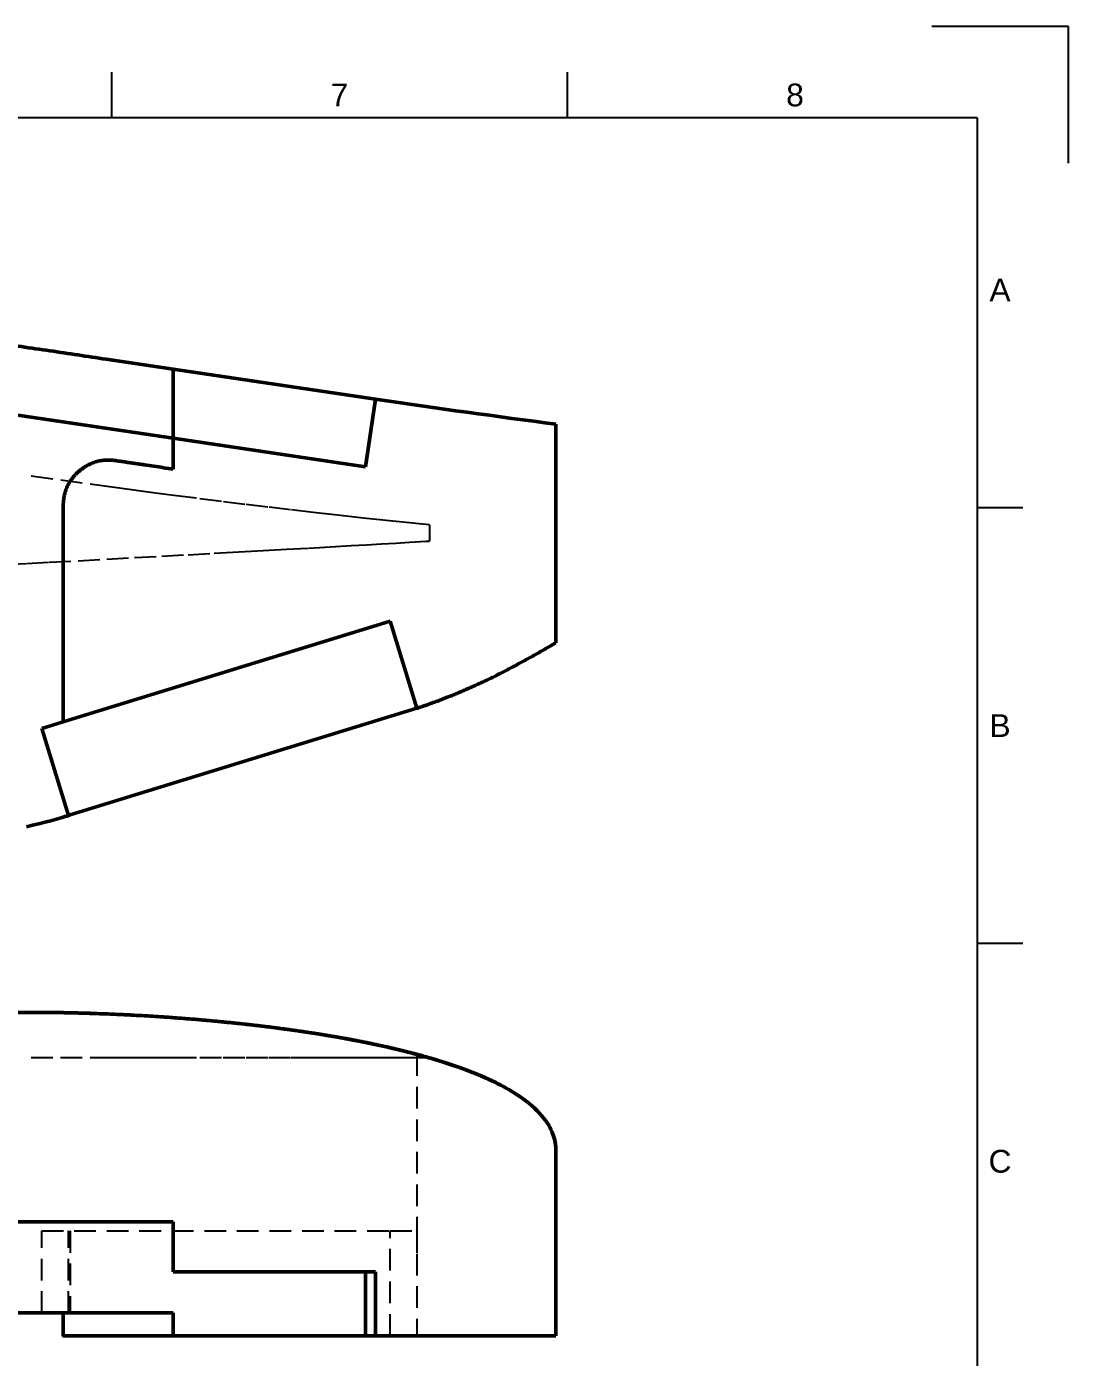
# Model space of a CAD drawing. Header units: millimetres. Extents: x 0 to 420, y 0 to 297.
# Drawn here: x 305.7 to 420, y 150.9 to 297 of the extents above; entities that cross this region are included whole.
import ezdxf
from ezdxf.enums import TextEntityAlignment as Align

# ---------------------------------------------------------------- set-up
doc = ezdxf.new("R2010")
doc.units = ezdxf.units.MM
doc.header["$LTSCALE"] = 0.75
doc.linetypes.add('HIDDEN2', pattern=[4.7625, 3.175, -1.5875])
for name, color, linetype, lineweight in [('Border', 7, 'Continuous', 25), ('Sichtbar', 7, 'Continuous', 50), ('Verdeckt', 7, 'HIDDEN2', 25)]:
    doc.layers.add(name, color=color, linetype=linetype, lineweight=lineweight)
doc.styles.add('FusionTitle', font='arial.ttf')

# ---------------------------------------------------------------- blocks, each defined once
blk = doc.blocks.new('ISO_A3_SHEET')
at = {"layer": 'Border'}
for p, q in [((315, 292), (315, 287)), ((365, 292), (365, 287)), ((410, 287), (20, 287)), ((410, 287), (410, 10)), ((415, 244.16666), (410, 244.16666)), ((415, 196.33333), (410, 196.33333))]:
    blk.add_line(p, q, dxfattribs=at)
at = {"layer": 'Defpoints'}
for p, q in [((420, 297), (405, 297)), ((420, 282), (420, 297))]:
    blk.add_line(p, q, dxfattribs=at)
at = {"layer": 'Border', "style": 'FusionTitle'}
for s, p in [('8', (390, 289.5)), ('7', (340, 289.5)), ('A', (412.5, 268.08333)), ('B', (412.5, 220.25)), ('C', (412.5, 172.41667))]:
    blk.add_text(s, height=2.5, dxfattribs=at).set_placement(p, align=Align.MIDDLE)

msp = doc.modelspace()

# ---------------------------------------------------------------- linework, layer by layer
at = {"layer": 'Sichtbar', "extrusion": (-1, -2e-16, 0)}
for p, q in [((321.76, 259.39, 5.25), (314.39, 260.48, 5.25)), ((321.76, 259.39, 10.75), (321.76, 251.8, 10.75)), ((321.76, 259.39, 10.75), (343.95, 256.08, 10.75)), ((288.4, 256.77, 15.25), (321.76, 251.8, 15.25)), ((343.95, 256.08, 17.75), (342.85, 248.66, 17.75)), ((363.76, 229.35, 17.75), (363.76, 253.35, 17.75)), ((342.85, 248.66, 17.75), (321.76, 251.8, 17.75)), ((321.76, 251.8, 17.75), (321.76, 248.42, 17.75)), ((309.69, 244.4, 17.75), (309.69, 220.68, 17.75)), ((309.69, 220.68, 17.75), (345.55, 231.71, 17.75)), ((345.55, 231.71, 17.75), (348.49, 222.15, 17.75)), ((348.49, 222.15, 6.25), (310.43, 210.44, 6.25)), ((309.69, 220.68, 15.25), (307.32, 219.95, 15.25)), ((307.32, 219.95, 15.25), (310.26, 210.39, 15.25)), ((310.26, 210.39, 15.25), (310.43, 210.44, 15.25))]:
    msp.add_line(p, q, dxfattribs=at)
at = {"layer": 'Sichtbar', "extrusion": (-1, 2e-16, 0)}
for p, q in [((306.26, 188.76, -1.6), (306.27, 188.76, -1.6)), ((307.6, 188.76, -30.07), (307.6, 188.76, -1.53)), ((307.6, 188.76, 7.75), (307.6, 188.76, 21.8)), ((363.76, 173.69, 13.66), (363.76, 173.51, 13.66)), ((363.76, 173.51, 13.66), (363.76, 153.26, 13.66)), ((321.76, 165.76, 19.7), (314.39, 165.76, 20.79)), ((321.76, 165.76, 19.7), (321.76, 160.26, 19.7)), ((321.76, 160.26, 19.7), (343.95, 160.26, 16.39)), ((342.85, 153.26, 8.97), (342.85, 160.26, 8.97)), ((343.95, 160.26, 16.39), (343.95, 153.26, 16.39)), ((288.4, 155.76, 17.08), (321.76, 155.76, 12.11)), ((309.69, 153.26, 4.72), (309.69, 155.76, 4.72)), ((321.76, 155.76, 12.11), (321.76, 153.26, 12.11)), ((342.85, 153.26, 8.97), (321.76, 153.26, 12.11)), ((343.95, 153.26, 16.39), (342.85, 153.26, 8.97))]:
    msp.add_line(p, q, dxfattribs=at)
at = {"layer": 'Sichtbar'}
for points, knots in [([(314.39, 260.48, 5.25), (312.33, 260.79, 5.25), (310.28, 261.1, 5.25), (306.14, 261.71, 5.25), (304.06, 262.01, 5.25), (301.99, 262.32, 5.25)], [0, 0, 0, 0, 1.250162, 1.250162, 2.510469, 2.510469, 2.510469, 2.510469]), ([(315.41, 249.35, 17.75), (315.29, 249.37, 17.75), (315.05, 249.4, 17.75), (314.68, 249.41, 17.75), (314.32, 249.4, 17.75), (313.97, 249.37, 17.75), (313.62, 249.31, 17.75), (313.28, 249.22, 17.75), (312.95, 249.11, 17.75), (312.63, 248.98, 17.75), (312.31, 248.82, 17.75), (312, 248.63, 17.75), (311.71, 248.42, 17.75), (311.42, 248.19, 17.75), (311.15, 247.94, 17.75), (310.9, 247.67, 17.75), (310.67, 247.4, 17.75), (310.46, 247.11, 17.75), (310.31, 246.86, 17.75), (310.2, 246.65, 17.75), (310.13, 246.49, 17.75), (310.06, 246.33, 17.75), (309.99, 246.17, 17.75), (309.94, 246, 17.75), (309.89, 245.84, 17.75), (309.84, 245.66, 17.75), (309.81, 245.52, 17.75), (309.78, 245.4, 17.75), (309.77, 245.32, 17.75), (309.75, 245.23, 17.75), (309.74, 245.14, 17.75), (309.73, 245.05, 17.75), (309.72, 244.97, 17.75), (309.71, 244.91, 17.75), (309.71, 244.87, 17.75), (309.71, 244.82, 17.75), (309.7, 244.78, 17.75), (309.7, 244.73, 17.75), (309.7, 244.68, 17.75), (309.7, 244.65, 17.75), (309.69, 244.61, 17.75), (309.69, 244.59, 17.75), (309.69, 244.57, 17.75), (309.69, 244.55, 17.75), (309.69, 244.53, 17.75), (309.69, 244.51, 17.75), (309.69, 244.5, 17.75), (309.69, 244.49, 17.75), (309.69, 244.48, 17.75), (309.69, 244.46, 17.75), (309.69, 244.45, 17.75), (309.69, 244.45, 17.75), (309.69, 244.44, 17.75), (309.69, 244.43, 17.75), (309.69, 244.43, 17.75), (309.69, 244.42, 17.75), (309.69, 244.42, 17.75), (309.69, 244.42, 17.75), (309.69, 244.41, 17.75), (309.69, 244.41, 17.75), (309.69, 244.41, 17.75), (309.69, 244.41, 17.75), (309.69, 244.41, 17.75), (309.69, 244.41, 17.75), (309.69, 244.41, 17.75), (309.69, 244.41, 17.75), (309.69, 244.41, 17.75), (309.69, 244.41, 17.75), (309.69, 244.41, 17.75), (309.69, 244.4, 17.75), (309.69, 244.4, 17.75), (309.69, 244.4, 17.75)], [-1.718679, -1.718679, -1.718679, -1.718679, -1.644312, -1.571429, -1.499754, -1.428997, -1.35886, -1.289033, -1.219207, -1.149069, -1.078313, -1.006637, -0.933754, -0.859387, -0.785019, -0.712136, -0.64046, -0.569703, -0.499564, -0.464625, -0.429724, -0.394824, -0.359885, -0.324868, -0.289735, -0.254446, -0.218966, -0.201141, -0.183254, -0.165301, -0.147277, -0.129177, -0.110997, -0.101876, -0.092733, -0.083568, -0.07438, -0.065169, -0.055934, -0.046676, -0.042037, -0.037392, -0.032741, -0.028083, -0.023419, -0.021085, -0.018749, -0.016411, -0.014071, -0.01173, -0.009388, -0.008216, -0.007043, -0.00587, -0.004697, -0.003523, -0.002936, -0.002349, -0.001762, -0.001469, -0.001175, -0.000881, -0.000587, -0.000441, -0.000294, -0.00022, -0.000147, -0.000073, -0.000037, -0.000018, 0, 0, 0, 0]), ([(321.76, 248.42, 17.75), (321.4, 248.47, 17.75), (320.7, 248.57, 17.75), (319.64, 248.73, 17.75), (318.76, 248.86, 17.75), (318.06, 248.96, 17.75), (317.53, 249.04, 17.75), (317, 249.12, 17.75), (316.56, 249.18, 17.75), (316.21, 249.24, 17.75), (315.99, 249.27, 17.75), (315.81, 249.29, 17.75), (315.68, 249.31, 17.75), (315.57, 249.33, 17.75), (315.48, 249.34, 17.75), (315.44, 249.35, 17.75), (315.41, 249.35, 17.75)], [-1.282023, -1.282023, -1.282023, -1.282023, -1.068357, -0.854689, -0.641018, -0.534182, -0.427346, -0.320509, -0.213673, -0.160255, -0.106836, -0.080127, -0.053418, -0.026709, -0.013354, 0, 0, 0, 0]), ([(348.49, 222.15, 17.75), (348.49, 222.15, 17.75), (348.49, 222.15, 17.75), (348.49, 222.15, 17.75), (348.49, 222.15, 17.75), (348.49, 222.15, 17.75), (348.49, 222.15, 17.75), (348.5, 222.15, 17.75), (348.5, 222.15, 17.75), (348.5, 222.15, 17.75), (348.51, 222.15, 17.75), (348.51, 222.16, 17.75), (348.52, 222.16, 17.75), (348.53, 222.16, 17.75), (348.54, 222.16, 17.75), (348.55, 222.17, 17.75), (348.57, 222.17, 17.75), (348.59, 222.18, 17.75), (348.61, 222.19, 17.75), (348.63, 222.2, 17.75), (348.66, 222.2, 17.75), (348.69, 222.22, 17.75), (348.73, 222.23, 17.75), (348.78, 222.25, 17.75), (348.83, 222.26, 17.75), (348.89, 222.28, 17.75), (348.97, 222.31, 17.75), (349.07, 222.34, 17.75), (349.16, 222.38, 17.75), (349.26, 222.41, 17.75), (349.35, 222.44, 17.75), (349.48, 222.49, 17.75), (349.64, 222.54, 17.75), (349.83, 222.61, 17.75), (350.01, 222.68, 17.75), (350.2, 222.74, 17.75), (350.44, 222.83, 17.75), (350.75, 222.95, 17.75), (351.11, 223.08, 17.75), (351.47, 223.22, 17.75), (351.83, 223.36, 17.75), (352.18, 223.5, 17.75), (352.53, 223.64, 17.75), (352.99, 223.83, 17.75), (353.55, 224.07, 17.75), (354.22, 224.36, 17.75), (354.88, 224.65, 17.75), (355.52, 224.94, 17.75), (356.16, 225.24, 17.75), (356.99, 225.64, 17.75), (358, 226.15, 17.75), (359.19, 226.78, 17.75), (360.36, 227.41, 17.75), (361.51, 228.05, 17.75), (362.64, 228.7, 17.75), (363.39, 229.13, 17.75), (363.76, 229.35, 17.75)], [0.00001, 0.00001, 0.00001, 0.00001, 0.00008, 0.00016, 0.000321, 0.000641, 0.000962, 0.001283, 0.001924, 0.002566, 0.003848, 0.005131, 0.006413, 0.007695, 0.010259, 0.012821, 0.015384, 0.020506, 0.025625, 0.030741, 0.035854, 0.040965, 0.051177, 0.061377, 0.071566, 0.081743, 0.102064, 0.122339, 0.142568, 0.162753, 0.182892, 0.202987, 0.243045, 0.282928, 0.322639, 0.362179, 0.401552, 0.479801, 0.557405, 0.63438, 0.710744, 0.786514, 0.861708, 0.936343, 1.083999, 1.22962, 1.373335, 1.515277, 1.655571, 1.794346, 2.067826, 2.336686, 2.601864, 2.864266, 3.124773, 3.384244, 3.384244, 3.384244, 3.384244]), ([(363.76, 173.69, 13.66), (363.74, 174.39, 13.66), (363.58, 175.06, 13.68), (362.99, 176.4, 13.76), (362.55, 177.03, 13.81), (361.26, 178.48, 13.98), (360.28, 179.23, 14.11), (357.29, 181.13, 14.51), (354.87, 182.13, 14.84), (349.85, 183.86, 15.54), (346.83, 184.62, 15.97), (343.95, 185.24, 16.39)], [0, 0, 0, 0, 0.420833, 0.420833, 0.88103, 0.88103, 1.588768, 1.588768, 3.02468, 3.02468, 4.812624, 4.812624, 4.812624, 4.812624]), ([(348.49, 184.16, -17.54), (348.49, 184.16, -17.54), (348.49, 184.15, -17.54), (348.49, 184.15, -17.54), (348.49, 184.15, -17.54), (349.7, 183.83, -17.14), (351.32, 183.37, -16.56), (355.8, 181.78, -14.68), (357.97, 180.75, -13.57), (360.69, 178.93, -12.1), (361.74, 178.06, -11.51), (362.87, 176.56, -10.86), (363.17, 176.05, -10.69), (363.62, 174.91, -10.43), (363.74, 174.31, -10.35), (363.76, 173.69, -10.34)], [0, 0, 0, 0, 0.000141, 0.000141, 0.00227, 0.00227, 1.144296, 1.144296, 2.743895, 2.743895, 3.728016, 3.728016, 4.170495, 4.170495, 4.621782, 4.621782, 4.621782, 4.621782])]:
    msp.add_open_spline(points, degree=3, knots=knots, dxfattribs=at)
for points in [[(363.76, 253.35, 17.75), (357.34, 254.18, 17.75), (350.72, 255.1, 17.75), (343.95, 256.08, 17.75)], [(310.43, 210.44, 15.25), (310.19, 210.36, 15.25), (309.94, 210.29, 15.25), (309.69, 210.21, 15.25)], [(309.69, 210.21, 15.25), (308.36, 209.8, 15.25), (307, 209.45, 15.25), (305.64, 209.15, 15.25)], [(314.39, 188.6, 20.79), (311.7, 188.7, 21.2), (308.95, 188.76, 21.6), (306.26, 188.76, 22)], [(307.6, 188.76, -30.07), (308.55, 188.75, -29.82), (309.5, 188.74, -29.55), (310.43, 188.72, -29.25)], [(310.43, 188.72, -29.25), (322.27, 188.46, -25.61), (337.37, 187.13, -20.96), (348.49, 184.16, -17.54)]]:
    msp.add_open_spline(points, degree=3, dxfattribs=at)
at = {"layer": 'Sichtbar', "extrusion": (0, 1, 0)}
for points in [[(306.26, 188.76, 22), (304.84, 188.76, 22.21), (303.42, 188.76, 22.42), (301.99, 188.76, 22.63)], [(309.69, 153.26, 4.71), (309.69, 153.26, 4.71), (309.69, 153.26, 4.71), (309.69, 153.26, 4.71)]]:
    msp.add_open_spline(points, degree=3, dxfattribs=at)
at = {"layer": 'Sichtbar', "extrusion": (-0.053953, -8.62661e-11, 0.998543)}
msp.add_open_spline([(308.14, 188.75, -1.5), (307.51, 188.76, -1.53), (306.89, 188.76, -1.57), (306.27, 188.76, -1.6)], degree=3, dxfattribs=at)
at = {"layer": 'Sichtbar', "extrusion": (0.136082, 4.47808e-10, 0.990698)}
msp.add_open_spline([(307.6, 188.76, 7.75), (307.91, 188.76, 7.71), (308.23, 188.75, 7.66), (308.54, 188.75, 7.62)], degree=3, dxfattribs=at)
at = {"layer": 'Sichtbar', "extrusion": (-0.053841, -7.7071e-12, 0.99855)}
msp.add_open_spline([(311.33, 188.7, -1.33), (310.27, 188.72, -1.38), (309.2, 188.74, -1.44), (308.14, 188.75, -1.5)], degree=3, dxfattribs=at)
at = {"layer": 'Sichtbar', "extrusion": (0.13513, 3.06856e-11, 0.990828)}
msp.add_open_spline([(308.54, 188.75, 7.62), (309.62, 188.74, 7.47), (310.7, 188.71, 7.33), (311.78, 188.68, 7.18)], degree=3, dxfattribs=at)
at = {"layer": 'Sichtbar', "extrusion": (-0.053819, -6.2647e-11, 0.998551)}
msp.add_open_spline([(314.46, 188.59, -1.16), (313.42, 188.63, -1.21), (312.37, 188.67, -1.27), (311.33, 188.7, -1.33)], degree=3, dxfattribs=at)
at = {"layer": 'Sichtbar', "extrusion": (0.133823, 5.59199e-11, 0.991005)}
msp.add_open_spline([(311.78, 188.68, 7.18), (312.85, 188.65, 7.03), (313.94, 188.62, 6.89), (315.01, 188.57, 6.74)], degree=3, dxfattribs=at)
at = {"layer": 'Sichtbar', "extrusion": (0.147315, 4.937e-13, 0.98909)}
msp.add_open_spline([(343.95, 185.24, 16.39), (334.75, 187.19, 17.76), (323.81, 188.22, 19.39), (314.39, 188.6, 20.79)], degree=3, dxfattribs=at)
at = {"layer": 'Sichtbar', "extrusion": (-0.054152, 8.6721e-12, 0.998533)}
msp.add_open_spline([(317.52, 188.45, -0.99), (316.5, 188.5, -1.05), (315.48, 188.55, -1.1), (314.46, 188.59, -1.16)], degree=3, dxfattribs=at)
at = {"layer": 'Sichtbar', "extrusion": (0.132459, 7.05744e-11, 0.991188)}
msp.add_open_spline([(315.01, 188.57, 6.74), (315.82, 188.54, 6.63), (316.63, 188.5, 6.53), (317.43, 188.45, 6.42)], degree=3, dxfattribs=at)
at = {"layer": 'Sichtbar', "extrusion": (0.131273, -1.11219e-10, 0.991346)}
msp.add_open_spline([(317.43, 188.45, 6.42), (318.22, 188.41, 6.31), (319.02, 188.37, 6.21), (319.81, 188.32, 6.1)], degree=3, dxfattribs=at)
at = {"layer": 'Sichtbar', "extrusion": (-0.054576, -6.39518e-11, 0.99851)}
msp.add_open_spline([(320.5, 188.27, -0.83), (319.51, 188.34, -0.88), (318.51, 188.4, -0.94), (317.52, 188.45, -0.99)], degree=3, dxfattribs=at)
at = {"layer": 'Sichtbar', "extrusion": (0.129801, -6.41175e-11, 0.99154)}
msp.add_open_spline([(319.81, 188.32, 6.1), (320.58, 188.27, 6), (321.35, 188.21, 5.9), (322.12, 188.16, 5.8)], degree=3, dxfattribs=at)
at = {"layer": 'Sichtbar', "extrusion": (-0.054838, -1.90637e-11, 0.998495)}
msp.add_open_spline([(323.41, 188.06, -0.67), (322.44, 188.13, -0.72), (321.47, 188.21, -0.78), (320.5, 188.27, -0.83)], degree=3, dxfattribs=at)
at = {"layer": 'Sichtbar', "extrusion": (0.128187, 1.92459e-11, 0.99175)}
msp.add_open_spline([(322.12, 188.16, 5.8), (322.85, 188.1, 5.71), (323.59, 188.04, 5.61), (324.32, 187.98, 5.52)], degree=3, dxfattribs=at)
at = {"layer": 'Sichtbar', "extrusion": (-0.055125, 4.05356e-11, 0.998479)}
msp.add_open_spline([(326.24, 187.81, -0.51), (325.29, 187.9, -0.56), (324.35, 187.98, -0.62), (323.41, 188.06, -0.67)], degree=3, dxfattribs=at)
at = {"layer": 'Sichtbar', "extrusion": (0.125874, 5.3755e-11, 0.992046)}
msp.add_open_spline([(324.32, 187.98, 5.52), (325.23, 187.91, 5.4), (326.14, 187.82, 5.29), (327.05, 187.73, 5.17)], degree=3, dxfattribs=at)
at = {"layer": 'Sichtbar', "extrusion": (-0.055112, 1.44285e-11, 0.99848)}
msp.add_open_spline([(328.3, 187.61, -0.4), (327.61, 187.68, -0.44), (326.92, 187.75, -0.47), (326.24, 187.81, -0.51)], degree=3, dxfattribs=at)
at = {"layer": 'Sichtbar', "extrusion": (0.123005, 9.62318e-11, 0.992406)}
msp.add_open_spline([(327.05, 187.73, 5.17), (327.91, 187.65, 5.06), (328.77, 187.56, 4.96), (329.63, 187.47, 4.85)], degree=3, dxfattribs=at)
at = {"layer": 'Sichtbar', "extrusion": (-0.054892, 8.48895e-11, 0.998492)}
msp.add_open_spline([(330.32, 187.39, -0.29), (329.65, 187.47, -0.32), (328.97, 187.54, -0.36), (328.3, 187.61, -0.4)], degree=3, dxfattribs=at)
at = {"layer": 'Sichtbar', "extrusion": (0.120016, -2.8597e-12, 0.992772)}
msp.add_open_spline([(329.63, 187.47, 4.85), (330.46, 187.38, 4.75), (331.3, 187.28, 4.65), (332.14, 187.17, 4.55)], degree=3, dxfattribs=at)
at = {"layer": 'Sichtbar', "extrusion": (-0.054794, 7.97575e-11, 0.998498)}
msp.add_open_spline([(332.28, 187.16, -0.18), (331.63, 187.24, -0.22), (330.97, 187.32, -0.25), (330.32, 187.39, -0.29)], degree=3, dxfattribs=at)
at = {"layer": 'Sichtbar', "extrusion": (0.117405, -5.75703e-11, 0.993084)}
msp.add_open_spline([(332.14, 187.17, 4.55), (332.97, 187.07, 4.45), (333.81, 186.96, 4.35), (334.64, 186.84, 4.25)], degree=3, dxfattribs=at)
at = {"layer": 'Sichtbar', "extrusion": (-0.054653, 5.18427e-11, 0.998505)}
msp.add_open_spline([(334.19, 186.91, -0.08), (333.55, 186.99, -0.11), (332.92, 187.08, -0.15), (332.28, 187.16, -0.18)], degree=3, dxfattribs=at)
at = {"layer": 'Sichtbar', "extrusion": (-0.054559, 6.63011e-11, 0.998511)}
msp.add_open_spline([(336.63, 186.56, 0.06), (335.81, 186.68, 0.01), (335, 186.8, -0.03), (334.19, 186.91, -0.08)], degree=3, dxfattribs=at)
at = {"layer": 'Sichtbar', "extrusion": (0.115025, 6.10371e-11, 0.993363)}
msp.add_open_spline([(334.64, 186.84, 4.25), (335.46, 186.73, 4.16), (336.28, 186.61, 4.06), (337.1, 186.48, 3.97)], degree=3, dxfattribs=at)
at = {"layer": 'Sichtbar', "extrusion": (-0.054807, 5.8197e-12, 0.998497)}
msp.add_open_spline([(338.98, 186.18, 0.19), (338.2, 186.31, 0.14), (337.41, 186.44, 0.1), (336.63, 186.56, 0.06)], degree=3, dxfattribs=at)
at = {"layer": 'Sichtbar', "extrusion": (0.112837, -3.00446e-11, 0.993614)}
msp.add_open_spline([(337.1, 186.48, 3.97), (337.88, 186.36, 3.88), (338.66, 186.24, 3.79), (339.44, 186.1, 3.7)], degree=3, dxfattribs=at)
at = {"layer": 'Sichtbar', "extrusion": (-0.055869, 7.3737e-11, 0.998438)}
msp.add_open_spline([(341.28, 185.77, 0.32), (340.51, 185.91, 0.27), (339.75, 186.05, 0.23), (338.98, 186.18, 0.19)], degree=3, dxfattribs=at)
at = {"layer": 'Sichtbar', "extrusion": (0.110749, 2.37317e-11, 0.993848)}
msp.add_open_spline([(339.44, 186.1, 3.7), (339.98, 186.01, 3.64), (340.52, 185.91, 3.58), (341.06, 185.81, 3.52)], degree=3, dxfattribs=at)
at = {"layer": 'Sichtbar', "extrusion": (0.108672, -2.25639e-11, 0.994078)}
msp.add_open_spline([(341.06, 185.81, 3.52), (341.58, 185.71, 3.46), (342.09, 185.62, 3.41), (342.6, 185.51, 3.35)], degree=3, dxfattribs=at)
at = {"layer": 'Sichtbar', "extrusion": (-0.057182, -7.51183e-11, 0.998364)}
msp.add_open_spline([(342.97, 185.44, 0.41), (342.4, 185.55, 0.38), (341.84, 185.66, 0.35), (341.28, 185.77, 0.32)], degree=3, dxfattribs=at)
at = {"layer": 'Sichtbar', "extrusion": (0.106368, -5.7726e-12, 0.994327)}
msp.add_open_spline([(342.6, 185.51, 3.35), (343.09, 185.42, 3.3), (343.58, 185.32, 3.25), (344.07, 185.21, 3.2)], degree=3, dxfattribs=at)
at = {"layer": 'Sichtbar', "extrusion": (-0.058216, -9.31945e-11, 0.998304)}
msp.add_open_spline([(344.62, 185.09, 0.51), (344.07, 185.21, 0.48), (343.52, 185.33, 0.44), (342.97, 185.44, 0.41)], degree=3, dxfattribs=at)
at = {"layer": 'Sichtbar', "extrusion": (0.104242, 3.1143e-12, 0.994552)}
msp.add_open_spline([(344.07, 185.21, 3.2), (344.54, 185.11, 3.15), (345.02, 185.01, 3.1), (345.49, 184.9, 3.05)], degree=3, dxfattribs=at)
at = {"layer": 'Sichtbar', "extrusion": (-0.059053, 1.75392e-10, 0.998255)}
msp.add_open_spline([(346.2, 184.73, 0.6), (345.67, 184.86, 0.57), (345.14, 184.98, 0.54), (344.62, 185.09, 0.51)], degree=3, dxfattribs=at)
at = {"layer": 'Sichtbar', "extrusion": (0.101334, 2.41119e-11, 0.994852)}
msp.add_open_spline([(345.49, 184.9, 3.05), (346.11, 184.76, 2.98), (346.72, 184.61, 2.92), (347.33, 184.45, 2.86)], degree=3, dxfattribs=at)
at = {"layer": 'Sichtbar', "extrusion": (-0.060016, -7.69278e-11, 0.998197)}
msp.add_open_spline([(347.7, 184.36, 0.69), (347.2, 184.49, 0.66), (346.7, 184.61, 0.63), (346.2, 184.73, 0.6)], degree=3, dxfattribs=at)
at = {"layer": 'Sichtbar', "extrusion": (0.098134, -4.91282e-11, 0.995173)}
msp.add_open_spline([(347.33, 184.45, 2.86), (347.92, 184.31, 2.8), (348.51, 184.15, 2.74), (349.1, 183.99, 2.68)], degree=3, dxfattribs=at)
at = {"layer": 'Sichtbar', "extrusion": (-0.060809, -8.736e-12, 0.998149)}
msp.add_open_spline([(349.53, 183.87, 0.8), (348.92, 184.04, 0.77), (348.31, 184.21, 0.73), (347.7, 184.36, 0.69)], degree=3, dxfattribs=at)
at = {"layer": 'Sichtbar', "extrusion": (0.094922, -2.03407e-10, 0.995485)}
msp.add_open_spline([(349.1, 183.99, 2.68), (349.36, 183.92, 2.66), (349.63, 183.84, 2.63), (349.89, 183.76, 2.61)], degree=3, dxfattribs=at)
at = {"layer": 'Sichtbar', "extrusion": (-0.06216, -1.05212e-09, 0.998066)}
msp.add_open_spline([(349.89, 183.76, 0.83), (349.77, 183.8, 0.82), (349.65, 183.83, 0.81), (349.53, 183.87, 0.8)], degree=3, dxfattribs=at)
at = {"layer": 'Sichtbar', "extrusion": (1, 0, 0.000113707)}
msp.add_open_spline([(349.89, 183.76, 2.61), (349.89, 183.76, 2.01), (349.89, 183.76, 1.42), (349.89, 183.76, 0.83)], degree=3, dxfattribs=at)
at = {"layer": 'Sichtbar', "extrusion": (7.3351e-12, -1, 5.01241e-11)}
msp.add_open_spline([(314.39, 165.76, 20.79), (312.33, 165.76, 21.1), (310.28, 165.76, 21.41), (306.14, 165.76, 22.02), (304.06, 165.76, 22.32), (301.99, 165.76, 22.63)], degree=3, knots=[0, 0, 0, 0, 1.250162, 1.250162, 2.510469, 2.510469, 2.510469, 2.510469], dxfattribs=at)
at = {"layer": 'Sichtbar', "extrusion": (-1.819e-13, 1, -1.573e-13)}
msp.add_open_spline([(315.41, 153.26, 9.66), (315.29, 153.26, 9.68), (315.05, 153.26, 9.71), (314.68, 153.26, 9.72), (314.32, 153.26, 9.71), (313.97, 153.26, 9.68), (313.62, 153.26, 9.62), (313.28, 153.26, 9.53), (312.95, 153.26, 9.42), (312.63, 153.26, 9.29), (312.31, 153.26, 9.13), (312, 153.26, 8.94), (311.71, 153.26, 8.73), (311.42, 153.26, 8.5), (311.15, 153.26, 8.25), (310.9, 153.26, 7.98), (310.67, 153.26, 7.71), (310.46, 153.26, 7.42), (310.31, 153.26, 7.17), (310.2, 153.26, 6.96), (310.13, 153.26, 6.8), (310.06, 153.26, 6.64), (309.99, 153.26, 6.48), (309.94, 153.26, 6.31), (309.89, 153.26, 6.15), (309.84, 153.26, 5.97), (309.81, 153.26, 5.83), (309.78, 153.26, 5.71), (309.77, 153.26, 5.63), (309.75, 153.26, 5.54), (309.74, 153.26, 5.45), (309.73, 153.26, 5.36), (309.72, 153.26, 5.28), (309.71, 153.26, 5.22), (309.71, 153.26, 5.18), (309.71, 153.26, 5.13), (309.7, 153.26, 5.09), (309.7, 153.26, 5.04), (309.7, 153.26, 4.99), (309.7, 153.26, 4.96), (309.69, 153.26, 4.92), (309.69, 153.26, 4.9), (309.69, 153.26, 4.88), (309.69, 153.26, 4.85), (309.69, 153.26, 4.84), (309.69, 153.26, 4.82), (309.69, 153.26, 4.81), (309.69, 153.26, 4.8), (309.69, 153.26, 4.78), (309.69, 153.26, 4.77), (309.69, 153.26, 4.76), (309.69, 153.26, 4.76), (309.69, 153.26, 4.75), (309.69, 153.26, 4.74), (309.69, 153.26, 4.74), (309.69, 153.26, 4.73), (309.69, 153.26, 4.73), (309.69, 153.26, 4.73), (309.69, 153.26, 4.72), (309.69, 153.26, 4.72), (309.69, 153.26, 4.72), (309.69, 153.26, 4.72), (309.69, 153.26, 4.72), (309.69, 153.26, 4.72), (309.69, 153.26, 4.72), (309.69, 153.26, 4.72), (309.69, 153.26, 4.72)], degree=3, knots=[-1.718679, -1.718679, -1.718679, -1.718679, -1.644312, -1.571429, -1.499754, -1.428997, -1.35886, -1.289033, -1.219207, -1.149069, -1.078313, -1.006637, -0.933754, -0.859387, -0.785019, -0.712136, -0.64046, -0.569703, -0.499564, -0.464625, -0.429724, -0.394824, -0.359885, -0.324868, -0.289735, -0.254446, -0.218966, -0.201141, -0.183254, -0.165301, -0.147277, -0.129177, -0.110997, -0.101876, -0.092733, -0.083568, -0.07438, -0.065169, -0.055934, -0.046676, -0.042037, -0.037392, -0.032741, -0.028083, -0.023419, -0.021085, -0.018749, -0.016411, -0.014071, -0.01173, -0.009388, -0.008216, -0.007043, -0.00587, -0.004697, -0.003523, -0.002936, -0.002349, -0.001762, -0.001469, -0.001175, -0.000881, -0.000587, -0.000441, -0.000294, -0.000238, -0.000238, -0.000238, -0.000238], dxfattribs=at)
at = {"layer": 'Sichtbar', "extrusion": (0, 1, 0)}
for points, knots in [([(309.69, 153.26, 4.72), (309.69, 153.26, 4.72), (309.69, 153.26, 4.72), (309.69, 153.26, 4.72), (309.69, 153.26, 4.72)], [-0.00017745591, -0.00017745591, -0.00017745591, -0.00017745591, -0.00014679795, -0.00010091731, -0.00010091731, -0.00010091731, -0.00010091731]), ([(309.69, 153.26, 4.71), (309.69, 153.26, 4.71), (309.69, 153.26, 4.71), (309.69, 153.26, 4.71), (309.69, 153.26, 4.71)], [-0.00005117897, -0.00005117897, -0.00005117897, -0.00005117897, -0.00003663017, -0.00002553928, -0.00002553928, -0.00002553928, -0.00002553928])]:
    msp.add_open_spline(points, degree=3, knots=knots, dxfattribs=at)
at = {"layer": 'Sichtbar', "extrusion": (3.31231e-11, -1, 2.25455e-10)}
msp.add_open_spline([(321.76, 153.26, 8.73), (321.4, 153.26, 8.78), (320.7, 153.26, 8.88), (319.64, 153.26, 9.04), (318.76, 153.26, 9.17), (318.06, 153.26, 9.27), (317.53, 153.26, 9.35), (317, 153.26, 9.43), (316.56, 153.26, 9.49), (316.21, 153.26, 9.55), (315.99, 153.26, 9.58), (315.81, 153.26, 9.6), (315.68, 153.26, 9.62), (315.57, 153.26, 9.64), (315.48, 153.26, 9.65), (315.44, 153.26, 9.66), (315.41, 153.26, 9.66)], degree=3, knots=[-1.282023, -1.282023, -1.282023, -1.282023, -1.068357, -0.854689, -0.641018, -0.534182, -0.427346, -0.320509, -0.213673, -0.160255, -0.106836, -0.080127, -0.053418, -0.026709, -0.013354, 0, 0, 0, 0], dxfattribs=at)
at = {"layer": 'Sichtbar', "extrusion": (-6.364e-13, 1, -4.9468e-12)}
msp.add_open_spline([(363.76, 153.26, 13.66), (357.34, 153.26, 14.48), (350.72, 153.26, 15.41), (343.95, 153.26, 16.39)], degree=3, dxfattribs=at)
at = {"layer": 'Verdeckt', "extrusion": (-1, -2e-16, 0)}
for p, q in [((308.54, 247.31, -12.75), (305.31, 247.75, -12.75)), ((311.78, 246.87, -12.75), (308.54, 247.31, -12.75)), ((315.01, 246.43, -12.75), (311.78, 246.87, -12.75)), ((317.43, 246.11, -12.75), (315.01, 246.43, -12.75)), ((319.81, 245.79, -12.75), (317.43, 246.11, -12.75)), ((322.12, 245.49, -12.75), (319.81, 245.79, -12.75)), ((324.32, 245.21, -12.75), (322.12, 245.49, -12.75)), ((327.05, 244.86, -12.75), (324.32, 245.21, -12.75)), ((329.63, 244.54, -12.75), (327.05, 244.86, -12.75)), ((332.14, 244.24, -12.75), (329.63, 244.54, -12.75)), ((334.64, 243.94, -12.75), (332.14, 244.24, -12.75)), ((337.1, 243.66, -12.75), (334.64, 243.94, -12.75)), ((339.44, 243.39, -12.75), (337.1, 243.66, -12.75)), ((341.06, 243.21, -12.75), (339.44, 243.39, -12.75)), ((342.6, 243.04, -12.75), (341.06, 243.21, -12.75)), ((344.07, 242.89, -12.75), (342.6, 243.04, -12.75)), ((345.49, 242.74, -12.75), (344.07, 242.89, -12.75)), ((347.33, 242.55, -12.75), (345.49, 242.74, -12.75)), ((349.1, 242.38, -12.75), (347.33, 242.55, -12.75)), ((349.89, 242.3, -12.75), (349.1, 242.38, -12.75)), ((334.19, 239.61, -12.75), (336.63, 239.75, -12.75)), ((336.63, 239.75, -12.75), (338.98, 239.88, -12.75)), ((338.98, 239.88, -12.75), (341.28, 240.01, -12.75)), ((341.28, 240.01, -12.75), (342.97, 240.1, -12.75)), ((342.97, 240.1, -12.75), (344.62, 240.2, -12.75)), ((344.62, 240.2, -12.75), (346.2, 240.29, -12.75)), ((346.2, 240.29, -12.75), (347.7, 240.38, -12.75)), ((347.7, 240.38, -12.75), (349.53, 240.49, -12.75)), ((349.53, 240.49, -12.75), (349.89, 240.52, -12.75)), ((305.7, 238.06, -12.75), (308.14, 238.19, -12.75)), ((308.14, 238.19, -12.75), (311.33, 238.36, -12.75)), ((311.33, 238.36, -12.75), (314.46, 238.53, -12.75)), ((314.46, 238.53, -12.75), (317.52, 238.7, -12.75)), ((317.52, 238.7, -12.75), (320.5, 238.86, -12.75)), ((320.5, 238.86, -12.75), (323.41, 239.02, -12.75)), ((323.41, 239.02, -12.75), (326.24, 239.18, -12.75)), ((326.24, 239.18, -12.75), (328.3, 239.29, -12.75)), ((328.3, 239.29, -12.75), (330.32, 239.4, -12.75)), ((330.32, 239.4, -12.75), (332.28, 239.51, -12.75)), ((332.28, 239.51, -12.75), (334.19, 239.61, -12.75)), ((303.23, 237.93, -12.75), (305.7, 238.06, -12.75))]:
    msp.add_line(p, q, dxfattribs=at)
at = {"layer": 'Verdeckt', "extrusion": (-1, 2e-16, 0)}
for p, q in [((348.49, 184.16, -17.54), (348.49, 164.76, -17.54)), ((308.54, 183.76, 7.62), (305.31, 183.76, 8.06)), ((311.78, 183.76, 7.18), (308.54, 183.76, 7.62)), ((315.01, 183.76, 6.74), (311.78, 183.76, 7.18)), ((317.43, 183.76, 6.42), (315.01, 183.76, 6.74)), ((319.81, 183.76, 6.1), (317.43, 183.76, 6.42)), ((322.12, 183.76, 5.8), (319.81, 183.76, 6.1)), ((324.32, 183.76, 5.52), (322.12, 183.76, 5.8)), ((327.05, 183.76, 5.17), (324.32, 183.76, 5.52)), ((329.63, 183.76, 4.85), (327.05, 183.76, 5.17)), ((332.14, 183.76, 4.55), (329.63, 183.76, 4.85)), ((334.64, 183.76, 4.25), (332.14, 183.76, 4.55)), ((337.1, 183.76, 3.97), (334.64, 183.76, 4.25)), ((339.44, 183.76, 3.7), (337.1, 183.76, 3.97)), ((341.06, 183.76, 3.52), (339.44, 183.76, 3.7)), ((342.6, 183.76, 3.35), (341.06, 183.76, 3.52)), ((344.07, 183.76, 3.2), (342.6, 183.76, 3.35)), ((345.49, 183.76, 3.05), (344.07, 183.76, 3.2)), ((347.33, 183.76, 2.86), (345.49, 183.76, 3.05)), ((349.1, 183.76, 2.68), (347.33, 183.76, 2.86)), ((349.89, 183.76, 2.61), (349.1, 183.76, 2.68)), ((307.32, 164.76, -19.74), (345.55, 164.76, -7.98)), ((307.32, 155.76, -19.74), (307.32, 164.76, -19.74)), ((310.26, 155.76, -29.3), (310.26, 164.76, -29.3)), ((310.43, 164.76, -29.25), (310.43, 155.76, -29.25)), ((345.55, 164.76, -7.98), (348.49, 164.76, -17.54)), ((345.55, 153.26, -7.98), (345.55, 164.76, -7.98)), ((348.49, 164.76, -17.54), (348.49, 164.76, -17.54)), ((348.49, 164.76, -17.54), (348.49, 162.26, -17.54)), ((348.49, 162.26, -17.54), (348.49, 153.26, -17.54))]:
    msp.add_line(p, q, dxfattribs=at)
at = {"layer": 'Verdeckt'}
for points in [[(349.89, 242.3, -12.75), (349.89, 241.7, -12.75), (349.89, 241.11, -12.75), (349.89, 240.52, -12.75)], [(306.27, 188.76, -30.4), (306.72, 188.76, -30.29), (307.16, 188.76, -30.18), (307.6, 188.76, -30.07)]]:
    msp.add_open_spline(points, degree=3, dxfattribs=at)
at = {"layer": 'Verdeckt', "extrusion": (0.136082, -2.75825e-10, 0.990698)}
msp.add_open_spline([(306.26, 188.76, 7.93), (306.71, 188.76, 7.87), (307.16, 188.76, 7.81), (307.6, 188.76, 7.75)], degree=3, dxfattribs=at)
at = {"layer": 'Verdeckt', "extrusion": (0, 1, 0)}
for points, knots in [([(309.69, 153.26, 4.72), (309.69, 153.26, 4.72), (309.69, 153.26, 4.72), (309.69, 153.26, 4.72), (309.69, 153.26, 4.72)], [-0.00023844204, -0.00023844204, -0.00023844204, -0.00023844204, -0.00022024106, -0.00017745591, -0.00017745591, -0.00017745591, -0.00017745591]), ([(309.69, 153.26, 4.72), (309.69, 153.26, 4.71), (309.69, 153.26, 4.71), (309.69, 153.26, 4.71), (309.69, 153.26, 4.71)], [-0.00010091731, -0.00010091731, -0.00010091731, -0.00010091731, -0.00007335318, -0.00005117897, -0.00005117897, -0.00005117897, -0.00005117897]), ([(309.69, 153.26, 4.71), (309.69, 153.26, 4.71), (309.69, 153.26, 4.71), (309.69, 153.26, 4.71), (309.69, 153.26, 4.71)], [-0.00002553928, -0.00002553928, -0.00002553928, -0.00002553928, -0.0000182685, -0.00000697319, -0.00000697319, -0.00000697319, -0.00000697319])]:
    msp.add_open_spline(points, degree=3, knots=knots, dxfattribs=at)

# ---------------------------------------------------------------- block references
at = {"layer": 'Border'}
msp.add_blockref('ISO_A3_SHEET', (0, 0), dxfattribs=at)

doc.saveas('drawing.dxf')
